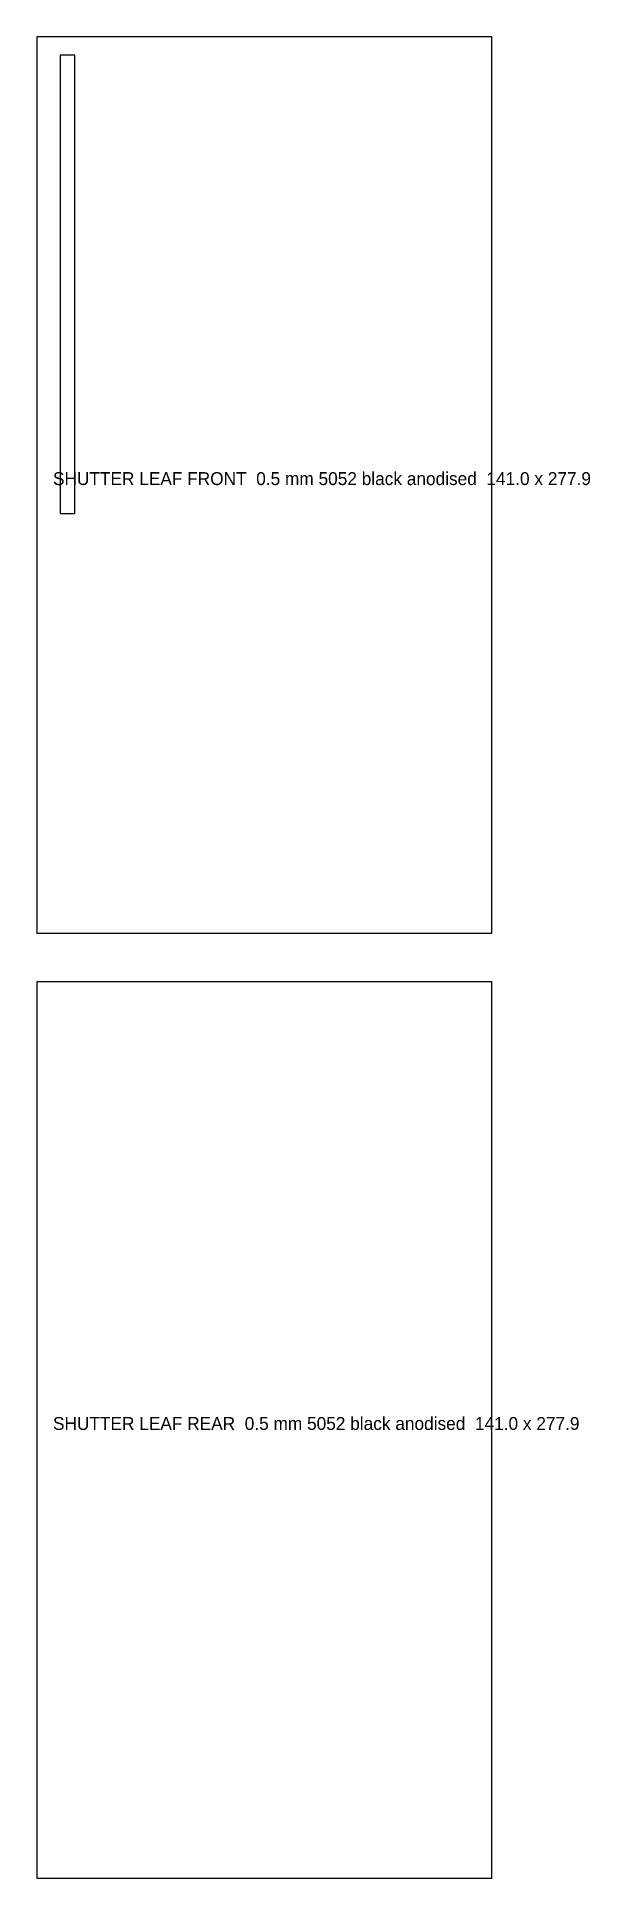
# Model space of a CAD drawing. Header units: millimetres. Extents: x 0 to 172, y 0 to 571.
import ezdxf

# ---------------------------------------------------------------- set-up
doc = ezdxf.new("R2010")
doc.units = ezdxf.units.MM

msp = doc.modelspace()

# ---------------------------------------------------------------- linework, layer by layer
at = {"layer": 'CUT'}
for points in [[(0, 292.9), (141.03, 292.9), (141.03, 570.8), (0, 570.8)], [(7.25, 423.06), (11.75, 423.06), (11.75, 565.1), (7.25, 565.1)], [(0, 0), (141.03, 0), (141.03, 277.9), (0, 277.9)]]:
    msp.add_lwpolyline(points, close=True, dxfattribs=at)

# ---------------------------------------------------------------- texts
at = {"layer": 'NOTE'}
for s, p in [('SHUTTER LEAF FRONT  0.5 mm 5052 black anodised  141.0 x 277.9', (5, 431.85)), ('SHUTTER LEAF REAR  0.5 mm 5052 black anodised  141.0 x 277.9', (5, 138.95))]:
    msp.add_text(s, height=4, dxfattribs=at).set_placement(p)

doc.saveas('drawing.dxf')
